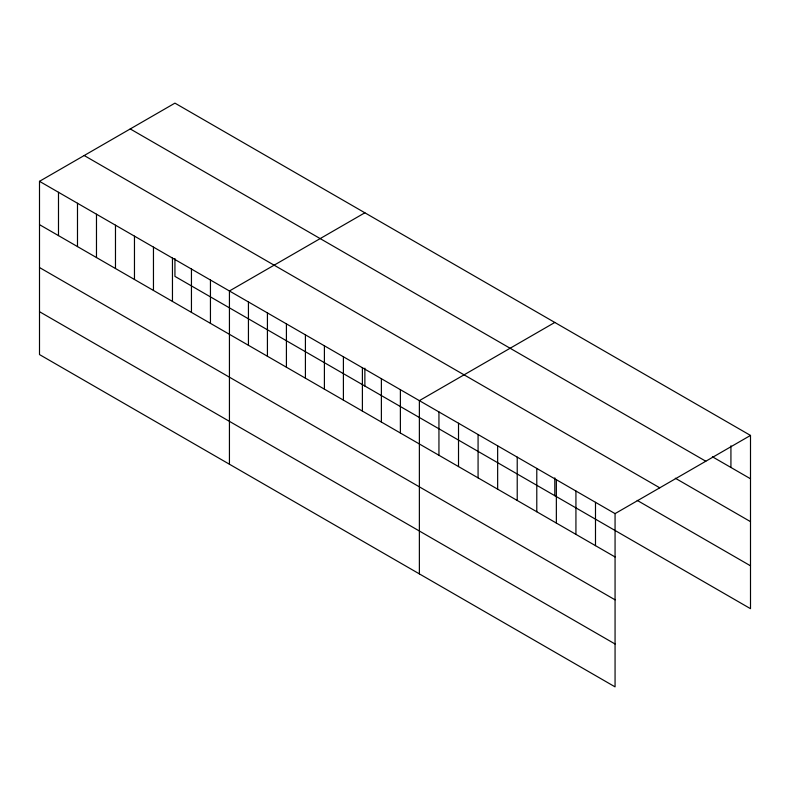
<?xml version="1.0" encoding="UTF-8"?>
<svg xmlns="http://www.w3.org/2000/svg" width="790" height="790" viewBox="0 0 790 790"><rect width="100%" height="100%" fill="white"/><g stroke="black" fill="none" stroke-linecap="round" stroke-linejoin="round"><path stroke-width="1.19" d="M39.5 181.325L615.064 513.619L615.064 686.865L39.5 354.572L39.5 181.325L174.936 103.135L750.5 435.428L750.5 608.675L174.936 276.382L174.936 258.518M364.871 212.786L229.436 290.977L229.436 464.234M554.807 322.448L419.372 400.639L419.372 573.886M615.064 513.619L750.5 435.428M712.392 456.768L750.5 478.77M130.241 128.938L705.806 461.232M675.312 478.226L750.5 521.637M84.194 155.521L659.759 487.815M637.204 500.396L750.5 565.808M39.5 224.656L615.064 556.96M39.5 267.534L615.064 599.827M39.5 311.695L615.064 643.998M730.928 445.797L730.928 467.473M595.492 502.322L595.492 545.663M575.93 491.025L575.93 534.366M556.357 479.728L556.357 523.059M554.807 477.832L554.807 495.695M536.785 468.431L536.785 511.762M517.223 457.134L517.223 500.465M497.651 445.837L497.651 489.168M478.078 434.54L478.078 477.871M458.516 423.233L458.516 466.574M438.944 411.936L438.944 455.277M400.382 389.677L400.382 433.009M381.382 378.706L381.382 422.048M364.871 368.17L364.871 386.034M362.393 367.745L362.393 411.077M343.403 356.774L343.403 400.115M324.404 345.813L324.404 389.144M305.414 334.841L305.414 378.183M286.415 323.88L286.415 367.212M267.425 312.909L267.425 356.25M248.435 301.948L248.435 345.279M210.446 280.016L210.446 323.347M191.447 269.044L191.447 312.386M172.457 258.083L172.457 301.425M153.458 247.122L153.458 290.453M134.468 236.151L134.468 279.492M115.478 225.19L115.478 268.521M96.479 214.218L96.479 257.56M77.489 203.257L77.489 246.589M58.49 192.286L58.49 235.627"/></g></svg>
